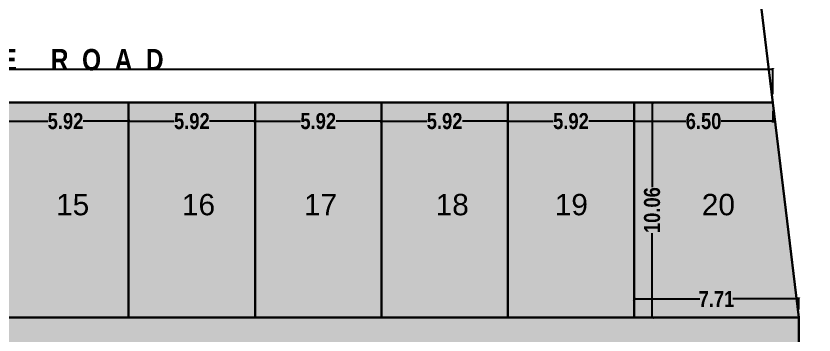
# Model space of a CAD drawing. Header units: inches. Extents: x 218041 to 238734, y -94371 to -86245.
# Drawn here: x 229881.8 to 229919.19, y -90149.54 to -90134.6 of the extents above; entities that cross this region are included whole.
import ezdxf

# ---------------------------------------------------------------- set-up
doc = ezdxf.new("R2010")
doc.units = ezdxf.units.IN
doc.header["$LTSCALE"] = 0.1
doc.header["$MEASUREMENT"] = 0
doc.header["$PDMODE"] = 35
doc.linetypes.add('DASHED2', pattern=[0.375, 0.25, -0.125])
doc.layers.add('dimension', color=5, linetype='Continuous')
doc.layers.add('TEXT', color=250, linetype='Continuous')
doc.styles.add('Arial$001H0', font='arial.ttf')
doc.styles.get("Standard").update_dxf_attribs({"font": 'swisscb.ttf'})
doc.dimstyles.get("Standard").update_dxf_attribs({"dimtxt": 7, "dimasz": 7, "dimexe": 7, "dimexo": 7, "dimgap": 2, "dimtad": 0, "dimzin": 0, "dimdsep": 46, "dimlunit": 4, "dimtxsty": 'Standard', "dimblk": 'OBLIQUE', "dimcen": 0.09, "dimclrd": 256, "dimclre": 256, "dimclrt": 256, "dimadec": 1, "dimazin": 0, "dimtfac": 1, "dimtofl": 0, "dimtmove": 0, "dimatfit": 3, "dimldrblk": 'OBLIQUE', "dimfxl": 0, "dimfrac": 1, "dimtolj": 1, "dimtzin": 0, "dimlwd": 0, "dimlwe": 0, "dimarcsym": 0})

# ---------------------------------------------------------------- blocks, each defined once
blk = doc.blocks.new('_ArchTick')
at = {"color": 0, "linetype": 'ByBlock', "const_width": 0.15}
blk.add_lwpolyline([(-0.5, -0.5), (0.5, 0.5)], dxfattribs=at)
blk = doc.blocks.new('*D642')
at = {"layer": 'Defpoints', "color": 0, "lineweight": -3, "transparency": 16777216}
for p in [(229910.759, -90138.659), (229910.759, -90148.72), (229911.6, -90148.72)]:
    blk.add_point(p, dxfattribs=at)
at = {"layer": 'dimension', "transparency": 16777216}
for p, q in [((229911.134, -90138.659), (229911.663, -90138.659)), ((229911.6, -90138.647), (229911.6, -90142.611)), ((229911.6, -90148.733), (229911.6, -90144.768)), ((229911.134, -90148.72), (229911.663, -90148.72))]:
    blk.add_line(p, q, dxfattribs=at)
at = {"layer": 'dimension', "transparency": 16777216, "xscale": 0.125, "yscale": 0.125, "zscale": 0.125}
for p, rotation in [((229911.6, -90138.659), 90), ((229911.6, -90148.72), 270)]:
    blk.add_blockref('_ArchTick', p, dxfattribs=dict(at, rotation=rotation))
at = {"layer": 'dimension', "lineweight": -3, "transparency": 16777216, "insert": (229911.6, -90143.69), "char_height": 0.75, "attachment_point": 5, "rotation": 90}
blk.add_mtext('\\A1;10.06', dxfattribs=at)
blk = doc.blocks.new('*D684')
at = {"layer": 'Defpoints', "color": 0, "lineweight": -3, "transparency": 16777216}
for p in [(229881.159, -90138.66), (229887.079, -90138.66), (229887.079, -90139.527)]:
    blk.add_point(p, dxfattribs=at)
at = {"layer": 'dimension', "transparency": 16777216}
for p, q in [((229881.159, -90139.035), (229881.159, -90139.589)), ((229887.079, -90139.035), (229887.079, -90139.589)), ((229881.146, -90139.527), (229883.286, -90139.527)), ((229887.091, -90139.527), (229884.952, -90139.527))]:
    blk.add_line(p, q, dxfattribs=at)
at = {"layer": 'dimension', "transparency": 16777216, "xscale": 0.125, "yscale": 0.125, "zscale": 0.125, "rotation": 180}
blk.add_blockref('_ArchTick', (229881.159, -90139.527), dxfattribs=at)
at = {"layer": 'dimension', "transparency": 16777216, "xscale": 0.125, "yscale": 0.125, "zscale": 0.125}
blk.add_blockref('_ArchTick', (229887.079, -90139.527), dxfattribs=at)
at = {"layer": 'dimension', "lineweight": -3, "transparency": 16777216, "insert": (229884.119, -90139.527), "char_height": 0.75, "attachment_point": 5}
blk.add_mtext('\\A1;5.92', dxfattribs=at)
blk = doc.blocks.new('*D685')
at = {"layer": 'Defpoints', "color": 0, "lineweight": -3, "transparency": 16777216}
for p in [(229887.079, -90138.66), (229892.999, -90138.66), (229892.999, -90139.527)]:
    blk.add_point(p, dxfattribs=at)
at = {"layer": 'dimension', "transparency": 16777216}
for p, q in [((229887.079, -90139.035), (229887.079, -90139.589)), ((229892.999, -90139.035), (229892.999, -90139.589)), ((229887.066, -90139.527), (229889.206, -90139.527)), ((229893.011, -90139.527), (229890.872, -90139.527))]:
    blk.add_line(p, q, dxfattribs=at)
at = {"layer": 'dimension', "transparency": 16777216, "xscale": 0.125, "yscale": 0.125, "zscale": 0.125, "rotation": 180}
blk.add_blockref('_ArchTick', (229887.079, -90139.527), dxfattribs=at)
at = {"layer": 'dimension', "transparency": 16777216, "xscale": 0.125, "yscale": 0.125, "zscale": 0.125}
blk.add_blockref('_ArchTick', (229892.999, -90139.527), dxfattribs=at)
at = {"layer": 'dimension', "lineweight": -3, "transparency": 16777216, "insert": (229890.039, -90139.527), "char_height": 0.75, "attachment_point": 5}
blk.add_mtext('\\A1;5.92', dxfattribs=at)
blk = doc.blocks.new('*D686')
at = {"layer": 'Defpoints', "color": 0, "lineweight": -3, "transparency": 16777216}
for p in [(229892.999, -90138.66), (229898.919, -90138.658), (229898.919, -90139.527)]:
    blk.add_point(p, dxfattribs=at)
at = {"layer": 'dimension', "transparency": 16777216}
for p, q in [((229892.999, -90139.035), (229892.999, -90139.589)), ((229898.919, -90139.033), (229898.919, -90139.589)), ((229892.986, -90139.527), (229895.126, -90139.527)), ((229898.931, -90139.527), (229896.792, -90139.527))]:
    blk.add_line(p, q, dxfattribs=at)
at = {"layer": 'dimension', "transparency": 16777216, "xscale": 0.125, "yscale": 0.125, "zscale": 0.125, "rotation": 180}
blk.add_blockref('_ArchTick', (229892.999, -90139.527), dxfattribs=at)
at = {"layer": 'dimension', "transparency": 16777216, "xscale": 0.125, "yscale": 0.125, "zscale": 0.125}
blk.add_blockref('_ArchTick', (229898.919, -90139.527), dxfattribs=at)
at = {"layer": 'dimension', "lineweight": -3, "transparency": 16777216, "insert": (229895.959, -90139.527), "char_height": 0.75, "attachment_point": 5}
blk.add_mtext('\\A1;5.92', dxfattribs=at)
blk = doc.blocks.new('*D687')
at = {"layer": 'Defpoints', "color": 0, "lineweight": -3, "transparency": 16777216}
for p in [(229898.919, -90138.658), (229904.839, -90138.66), (229904.839, -90139.527)]:
    blk.add_point(p, dxfattribs=at)
at = {"layer": 'dimension', "transparency": 16777216}
for p, q in [((229898.919, -90139.033), (229898.919, -90139.589)), ((229904.839, -90139.035), (229904.839, -90139.589)), ((229898.906, -90139.527), (229901.046, -90139.527)), ((229904.851, -90139.527), (229902.712, -90139.527))]:
    blk.add_line(p, q, dxfattribs=at)
at = {"layer": 'dimension', "transparency": 16777216, "xscale": 0.125, "yscale": 0.125, "zscale": 0.125, "rotation": 180}
blk.add_blockref('_ArchTick', (229898.919, -90139.527), dxfattribs=at)
at = {"layer": 'dimension', "transparency": 16777216, "xscale": 0.125, "yscale": 0.125, "zscale": 0.125}
blk.add_blockref('_ArchTick', (229904.839, -90139.527), dxfattribs=at)
at = {"layer": 'dimension', "lineweight": -3, "transparency": 16777216, "insert": (229901.879, -90139.527), "char_height": 0.75, "attachment_point": 5}
blk.add_mtext('\\A1;5.92', dxfattribs=at)
blk = doc.blocks.new('*D688')
at = {"layer": 'Defpoints', "color": 0, "lineweight": -3, "transparency": 16777216}
for p in [(229904.839, -90138.66), (229910.759, -90138.66), (229910.759, -90139.527)]:
    blk.add_point(p, dxfattribs=at)
at = {"layer": 'dimension', "transparency": 16777216}
for p, q in [((229904.839, -90139.035), (229904.839, -90139.589)), ((229910.759, -90139.035), (229910.759, -90139.589)), ((229904.826, -90139.527), (229906.966, -90139.527)), ((229910.771, -90139.527), (229908.632, -90139.527))]:
    blk.add_line(p, q, dxfattribs=at)
at = {"layer": 'dimension', "transparency": 16777216, "xscale": 0.125, "yscale": 0.125, "zscale": 0.125, "rotation": 180}
blk.add_blockref('_ArchTick', (229904.839, -90139.527), dxfattribs=at)
at = {"layer": 'dimension', "transparency": 16777216, "xscale": 0.125, "yscale": 0.125, "zscale": 0.125}
blk.add_blockref('_ArchTick', (229910.759, -90139.527), dxfattribs=at)
at = {"layer": 'dimension', "lineweight": -3, "transparency": 16777216, "insert": (229907.799, -90139.527), "char_height": 0.75, "attachment_point": 5}
blk.add_mtext('\\A1;5.92', dxfattribs=at)
blk = doc.blocks.new('*D663')
at = {"layer": 'Defpoints', "color": 0, "lineweight": -3, "transparency": 16777216}
for p in [(229910.759, -90138.66), (229917.259, -90138.66), (229917.259, -90139.527)]:
    blk.add_point(p, dxfattribs=at)
at = {"layer": 'dimension', "transparency": 16777216}
for p, q in [((229910.759, -90139.035), (229910.759, -90139.589)), ((229917.259, -90139.035), (229917.259, -90139.589)), ((229910.746, -90139.527), (229913.18, -90139.527)), ((229917.271, -90139.527), (229914.838, -90139.527))]:
    blk.add_line(p, q, dxfattribs=at)
at = {"layer": 'dimension', "transparency": 16777216, "xscale": 0.125, "yscale": 0.125, "zscale": 0.125, "rotation": 180}
blk.add_blockref('_ArchTick', (229910.759, -90139.527), dxfattribs=at)
at = {"layer": 'dimension', "transparency": 16777216, "xscale": 0.125, "yscale": 0.125, "zscale": 0.125}
blk.add_blockref('_ArchTick', (229917.259, -90139.527), dxfattribs=at)
at = {"layer": 'dimension', "lineweight": -3, "transparency": 16777216, "insert": (229914.009, -90139.527), "char_height": 0.75, "attachment_point": 5}
blk.add_mtext('\\A1;6.50', dxfattribs=at)
blk = doc.blocks.new('*D665')
at = {"layer": 'Defpoints', "color": 0, "lineweight": -3, "transparency": 16777216}
for p in [(229918.471, -90147.85), (229910.759, -90148.72), (229918.471, -90148.72)]:
    blk.add_point(p, dxfattribs=at)
at = {"layer": 'dimension', "transparency": 16777216}
for p, q in [((229910.746, -90147.85), (229913.841, -90147.85)), ((229910.759, -90148.345), (229910.759, -90147.788)), ((229918.483, -90147.85), (229915.389, -90147.85)), ((229918.471, -90148.345), (229918.471, -90147.788))]:
    blk.add_line(p, q, dxfattribs=at)
at = {"layer": 'dimension', "transparency": 16777216, "xscale": 0.125, "yscale": 0.125, "zscale": 0.125, "rotation": 180}
blk.add_blockref('_ArchTick', (229910.759, -90147.85), dxfattribs=at)
at = {"layer": 'dimension', "transparency": 16777216, "xscale": 0.125, "yscale": 0.125, "zscale": 0.125}
blk.add_blockref('_ArchTick', (229918.471, -90147.85), dxfattribs=at)
at = {"layer": 'dimension', "lineweight": -3, "transparency": 16777216, "insert": (229914.615, -90147.85), "char_height": 0.75, "attachment_point": 5}
blk.add_mtext('\\A1;7.71', dxfattribs=at)
blk = doc.blocks.new('*D666')
at = {"layer": 'Defpoints', "color": 0, "lineweight": -3, "transparency": 16777216}
for p in [(229917.259, -90137.109), (229790.643, -90138.644), (229917.259, -90138.644)]:
    blk.add_point(p, dxfattribs=at)
at = {"layer": 'dimension', "transparency": 16777216}
for p, q in [((229790.631, -90137.109), (229852.622, -90137.109)), ((229790.643, -90138.269), (229790.643, -90137.046)), ((229917.271, -90137.109), (229855.28, -90137.109)), ((229917.259, -90138.269), (229917.259, -90137.046))]:
    blk.add_line(p, q, dxfattribs=at)
at = {"layer": 'dimension', "transparency": 16777216, "xscale": 0.125, "yscale": 0.125, "zscale": 0.125, "rotation": 180}
blk.add_blockref('_ArchTick', (229790.643, -90137.109), dxfattribs=at)
at = {"layer": 'dimension', "transparency": 16777216, "xscale": 0.125, "yscale": 0.125, "zscale": 0.125}
blk.add_blockref('_ArchTick', (229917.259, -90137.109), dxfattribs=at)
at = {"layer": 'dimension', "lineweight": -3, "transparency": 16777216, "insert": (229853.951, -90137.109), "char_height": 0.75, "attachment_point": 5}
blk.add_mtext('\\A1;126.62', dxfattribs=at)
blk = doc.blocks.new('*D702')
at = {"linetype": 'DASHED2', "transparency": 16777216}
for p, q in [((229918.471, -90148.783), (229918.471, -90152.047)), ((229790.643, -90150.063), (229790.643, -90152.047))]:
    blk.add_line(p, q, dxfattribs=at)
at = {"transparency": 16777216}
for p, q in [((229790.631, -90151.985), (229851.897, -90151.985)), ((229918.483, -90151.985), (229857.217, -90151.985))]:
    blk.add_line(p, q, dxfattribs=at)
at = {"layer": 'Defpoints', "color": 0, "lineweight": -3, "transparency": 16777216}
for p in [(229918.471, -90148.72), (229790.643, -90150), (229918.471, -90151.985)]:
    blk.add_point(p, dxfattribs=at)
at = {"transparency": 16777216, "xscale": 0.125, "yscale": 0.125, "zscale": 0.125, "rotation": 180}
blk.add_blockref('_ArchTick', (229790.643, -90151.985), dxfattribs=at)
at = {"transparency": 16777216, "xscale": 0.125, "yscale": 0.125, "zscale": 0.125}
blk.add_blockref('_ArchTick', (229918.471, -90151.985), dxfattribs=at)
at = {"lineweight": -3, "transparency": 16777216, "insert": (229854.557, -90151.985), "char_height": 1.5, "attachment_point": 5}
blk.add_mtext('\\A1;127.83', dxfattribs=at)
blk = doc.blocks.new('*D634')
at = {"linetype": 'DASHED2', "transparency": 16777216}
for p, q in [((229798.159, -90148.783), (229798.159, -90194.146)), ((229918.471, -90148.783), (229918.471, -90194.146))]:
    blk.add_line(p, q, dxfattribs=at)
at = {"transparency": 16777216}
for p, q in [((229798.146, -90194.084), (229848.15, -90194.084)), ((229918.483, -90194.084), (229868.48, -90194.084))]:
    blk.add_line(p, q, dxfattribs=at)
at = {"layer": 'Defpoints', "color": 0, "lineweight": -3, "transparency": 16777216}
for p in [(229798.159, -90148.72), (229918.471, -90148.72), (229918.471, -90194.084)]:
    blk.add_point(p, dxfattribs=at)
at = {"transparency": 16777216, "xscale": 0.125, "yscale": 0.125, "zscale": 0.125, "rotation": 180}
blk.add_blockref('_ArchTick', (229798.159, -90194.084), dxfattribs=at)
at = {"transparency": 16777216, "xscale": 0.125, "yscale": 0.125, "zscale": 0.125}
blk.add_blockref('_ArchTick', (229918.471, -90194.084), dxfattribs=at)
at = {"lineweight": -3, "transparency": 16777216, "insert": (229858.315, -90194.084), "char_height": 6, "attachment_point": 5}
blk.add_mtext('\\A1;120.31', dxfattribs=at)

msp = doc.modelspace()

# ---------------------------------------------------------------- hatches: boundary and pattern name
at = {"lineweight": -3, "true_color": 0x815a55, "transparency": 33554559}
h = msp.add_hatch(color=37, dxfattribs=at)
h.dxf.hatch_style = 1
h.paths.add_polyline_path([(229798.159, -90138.66), (229917.259, -90138.66), (229918.471, -90148.72), (229798.159, -90148.72)])
at = {"lineweight": -3, "true_color": 0xf7f281, "transparency": 33554687}
h = msp.add_hatch(dxfattribs=at)
h.set_pattern_fill('BRICK_UK_HIGH', color=51, scale=0.01, pattern_type=2)
h.set_pattern_definition([(0, (-9761.174, 4111.89414), (1.125, 0.75), [2.15, -0.1]), (0, (-9762.299, 4111.99414), (1.125, 0.75), [2.15, -0.1]), (90, (-9761.174, 4111.8941), (-1.125, 0.75), [-0.85, 0.65]), (90, (-9761.274, 4111.8941), (-1.125, 0.75), [-0.85, 0.65])])
h.paths.add_polyline_path([(229918.471, -90148.72), (229790.643, -90148.72), (229790.643, -90150), (229918.471, -90150)])

# ---------------------------------------------------------------- linework, layer by layer
at = {"lineweight": -3}
msp.add_line((229918.471, -90148.72), (229917.259, -90138.66), dxfattribs=at)
at = {"color": 3, "lineweight": 60}
for centre, radius in [((229596.419, -90154.183), 3908.956), ((229959.344, -90375.999), 597.534)]:
    msp.add_circle(centre, radius, dxfattribs=at)
at = {"layer": 'dimension', "color": 18, "lineweight": 30, "true_color": 0x000000}
for p, q in [((229907.835, -90060.444), (229918.471, -90148.72)), ((229790.643, -90138.644), (229917.259, -90138.66)), ((229798.159, -90138.66), (229917.259, -90138.66)), ((229887.079, -90138.66), (229887.079, -90148.72)), ((229892.999, -90138.66), (229892.999, -90148.72)), ((229898.919, -90138.66), (229898.919, -90148.72)), ((229904.839, -90138.66), (229904.839, -90148.72)), ((229910.759, -90138.66), (229910.759, -90148.72)), ((229790.643, -90148.72), (229918.471, -90148.72)), ((229918.471, -90150), (229918.471, -90148.72))]:
    msp.add_line(p, q, dxfattribs=at)

# ---------------------------------------------------------------- texts
at = {"color": 7, "true_color": 0x000007, "style": 'Arial$001H0'}
for s, p in [('15', (229883.678, -90143.931)), ('16', (229889.575, -90143.931)), ('17', (229895.292, -90143.931)), ('18', (229901.459, -90143.931)), ('19', (229907.04, -90143.931)), ('20', (229913.927, -90143.931))]:
    msp.add_text(s, height=1, dxfattribs=at).set_placement(p)
at = {"layer": 'TEXT', "color": 18, "true_color": 0x000000, "insert": (229869.87, -90136.146), "char_height": 1, "attachment_point": 1}
msp.add_mtext_dynamic_manual_height_columns('7.50   M  T     W  I  D  E     R  O  A  D', width=22.20459, gutter_width=0.0124, heights=[0], dxfattribs=at)

# ---------------------------------------------------------------- dimensions: what is measured, and where the dimension line sits
at = {"lineweight": -3}
for base, p1, override, picture, middle in [((229918.471, -90151.985), (229790.643, -90150), {"dimscale": 0.25, "dimtxt": 6, "dimasz": 0.5, "dimexe": 0.25, "dimexo": 0.25, "dimgap": 0, "dimlunit": 2, "dimblk": 'ArchTick', "dimcen": 0.04, "dimdle": 0.05, "dimfxl": 0.18, "dimlwd": 65535, "dimlwe": 65535}, '*D702', (229854.557, -90151.985)), ((229918.471, -90194.084), (229798.159, -90148.72), {"dimscale": 0.25, "dimtxt": 24, "dimasz": 0.5, "dimexe": 0.25, "dimexo": 0.25, "dimgap": 0, "dimlunit": 2, "dimblk": 'ArchTick', "dimcen": 0.04, "dimdle": 0.05, "dimfxl": 0.18, "dimlwd": 65535, "dimlwe": 65535}, '*D634', (229858.315, -90194.084))]:
    dim = msp.add_linear_dim(base=base, p1=p1, p2=(229918.471, -90148.72), dimstyle='Standard', override=override, dxfattribs=at)
    dim.commit()
    dim.dimension.update_dxf_attribs({"geometry": picture, "text_midpoint": middle})
at = {"layer": 'dimension', "lineweight": -3}
for base, p1, p2, picture, middle in [((229917.259, -90137.109), (229790.643, -90138.644), (229917.259, -90138.644), '*D666', (229853.951, -90137.109)), ((229887.079, -90139.527), (229881.159, -90138.66), (229887.079, -90138.66), '*D684', (229884.119, -90139.527)), ((229892.999, -90139.527), (229887.079, -90138.66), (229892.999, -90138.66), '*D685', (229890.039, -90139.527)), ((229898.919, -90139.527), (229892.999, -90138.66), (229898.919, -90138.658), '*D686', (229895.959, -90139.527)), ((229904.839, -90139.527), (229898.919, -90138.658), (229904.839, -90138.66), '*D687', (229901.879, -90139.527)), ((229910.759, -90139.527), (229904.839, -90138.66), (229910.759, -90138.66), '*D688', (229907.799, -90139.527)), ((229917.259, -90139.527), (229910.759, -90138.66), (229917.259, -90138.66), '*D663', (229914.009, -90139.527)), ((229918.471, -90147.85), (229910.759, -90148.72), (229918.471, -90148.72), '*D665', (229914.615, -90147.85))]:
    dim = msp.add_linear_dim(base=base, p1=p1, p2=p2, dimstyle='Standard', override={"dimscale": 0.25, "dimtxt": 3, "dimasz": 0.5, "dimexe": 0.25, "dimexo": 1.5, "dimgap": 0, "dimlunit": 2, "dimblk": 'ArchTick', "dimcen": 0.04, "dimdle": 0.05, "dimtmove": 1, "dimfxl": 0.18, "dimlwd": 65535, "dimlwe": 65535}, dxfattribs=at)
    dim.commit()
    dim.dimension.update_dxf_attribs({"geometry": picture, "text_midpoint": middle})
dim = msp.add_linear_dim(base=(229911.6, -90148.72), p1=(229910.759, -90138.659), p2=(229910.759, -90148.72), angle=90, dimstyle='Standard', override={"dimscale": 0.25, "dimtxt": 3, "dimasz": 0.5, "dimexe": 0.25, "dimexo": 1.5, "dimgap": 0, "dimlunit": 2, "dimblk": 'ArchTick', "dimcen": 0.04, "dimdle": 0.05, "dimtmove": 1, "dimfxl": 0.18, "dimlwd": 65535, "dimlwe": 65535}, dxfattribs=at)
dim.commit()
dim.dimension.update_dxf_attribs({"geometry": '*D642', "text_midpoint": (229911.6, -90143.69)})

doc.saveas('drawing.dxf')
